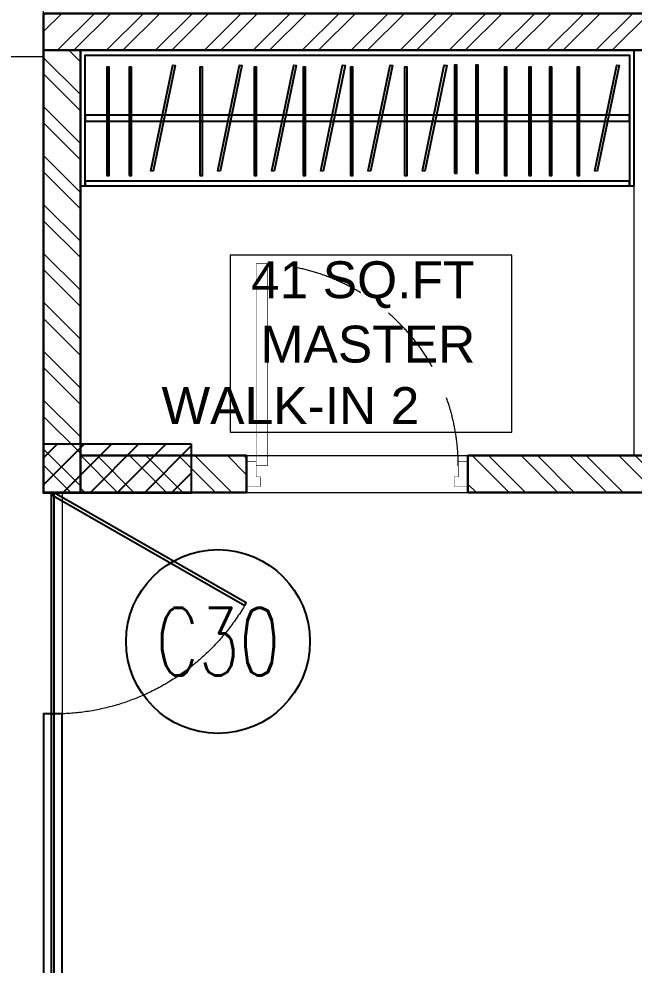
# Model space of a CAD drawing. Header units: inches. Extents: x 16106347 to 16308397, y -515360 to -420631.
# Drawn here: x 16181235 to 16183735, y -492543 to -488696 of the extents above; entities that cross this region are included whole.
import ezdxf
from ezdxf.enums import TextEntityAlignment as Align

# ---------------------------------------------------------------- set-up
doc = ezdxf.new("R2010")
doc.units = ezdxf.units.IN
doc.header["$LTSCALE"] = 1000
doc.header["$MEASUREMENT"] = 0
doc.linetypes.add('DASHED2', pattern=[0.375, 0.25, -0.125])
doc.linetypes.add('HIDDEN', pattern=[0.375, 0.25, -0.125])
for name, color, linetype, lineweight in [('$TD_AUDIT_GENERATED_(12FAFF)', 37, 'Continuous', 20), ('col', 1, 'Continuous', 35), ('dim', 251, 'Continuous', 9), ('Dimension', 18, 'Continuous', 5), ('DOOR', 251, 'Continuous', 20), ('GLASS', 140, 'Continuous', 25), ('HA', 253, 'Continuous', 5), ('HIDDEN', 253, 'HIDDEN', 9), ('WALL', 7, 'Continuous', 30)]:
    doc.layers.add(name, color=color, linetype=linetype, lineweight=lineweight)
for name, color, linetype in [('00', 252, 'Continuous'), ('FURINTURE', 37, 'Continuous'), ('S-COLUMN', 1, 'Continuous'), ('S-COLUMN CIRCLE', 9, 'Continuous'), ('S-COLUMN HATCH', 8, 'Continuous'), ('S-COLUMN NO', 2, 'Continuous'), ('TEXT', 7, 'Continuous')]:
    doc.layers.add(name, color=color, linetype=linetype)
doc.styles.add('ARIAL', font='ARIALN.TTF')
doc.styles.add('ROMANS', font='simplex.shx', dxfattribs={"width": 0.7})
pattern_1 = [(315, (20506.6113, -338876.8095), (-3.97747564, -3.97747564), []), (315, (20509.263, -338876.8095), (-3.97747564, -3.97747564), [])]

# ---------------------------------------------------------------- blocks, each defined once
blk = doc.blocks.new('800mm wide flush door')
at = {"layer": 'DOOR', "const_width": 2}
for points in [[(35, 75), (34.9, 805), (74.9, 805), (75, 75)], [(50, 35), (35, 34.9), (35, 89.9), (0, 89.9), (0, -0.1), (50, 0)], [(750, 35), (765, 35), (765, 90), (800, 90), (800, 0), (750, 0)]]:
    blk.add_lwpolyline(points, close=True, dxfattribs=at)
at = {"layer": 'DOOR', "linetype": 'DASHED2'}
blk.add_arc((32.9, 74.1), 732.1, 0.0672, 86.714, dxfattribs=at)
blk = doc.blocks.new('tuu65u')
at = {"layer": 'FURINTURE', "color": 250, "elevation": 0}
for points in [[(9.92, -21.04), (9.11, -21.04), (9.11, 2.96), (107.29, 2.96), (107.29, -21.04), (106.47, -21.04), (106.47, 2.14), (9.92, 2.14)], [(9.92, -20.22), (106.47, -20.22), (106.47, 2.14), (9.92, 2.14)], [(106.47, -9.58), (9.92, -9.58), (9.92, -8.49), (106.47, -8.49)], [(106.47, -21.04), (9.92, -21.04), (9.92, -20.22), (106.47, -20.22)]]:
    blk.add_lwpolyline(points, close=True, dxfattribs=at)
at = {"layer": 'FURINTURE', "color": 250}
for points in [[(15.63, -18.45), (16.06, -18.36), (12.18, 0.39), (11.76, 0.3), (15.63, -18.45)], [(37.18, -18.79), (36.74, -18.79), (36.74, 0.39), (37.18, 0.39), (37.18, -18.79)], [(40.99, -18.79), (40.55, -18.79), (40.55, 0.39), (40.99, 0.39), (40.99, -18.79)], [(46.22, -18.45), (46.65, -18.36), (42.77, 0.39), (42.35, 0.3), (46.22, -18.45)], [(49.8, -19.19), (49.37, -19.19), (49.37, 0), (49.8, 0), (49.8, -19.19)], [(55.83, -18.45), (56.25, -18.36), (52.38, 0.39), (51.95, 0.3), (55.83, -18.45)], [(64.25, -18.45), (64.68, -18.36), (60.8, 0.39), (60.37, 0.3), (64.25, -18.45)], [(72.93, -18.45), (73.36, -18.36), (69.48, 0.39), (69.05, 0.3), (72.93, -18.45)], [(76.51, -19.19), (76.07, -19.19), (76.07, 0), (76.51, 0), (76.51, -19.19)], [(82.54, -18.45), (82.96, -18.36), (79.09, 0.39), (78.66, 0.3), (82.54, -18.45)], [(94.38, -18.45), (94.81, -18.36), (90.93, 0.39), (90.51, 0.3), (94.38, -18.45)], [(19.21, -19.19), (18.78, -19.19), (18.78, 0), (19.21, 0), (19.21, -19.19)], [(24.11, -19.19), (23.67, -19.19), (23.67, 0), (24.11, 0), (24.11, -19.19)], [(27.8, -19.19), (27.36, -19.19), (27.36, 0), (27.8, 0), (27.8, -19.19)], [(32.1, -19.19), (31.67, -19.19), (31.67, 0), (32.1, 0), (32.1, -19.19)], [(59.41, -19.19), (58.97, -19.19), (58.97, 0), (59.41, 0), (59.41, -19.19)], [(67.83, -19.19), (67.4, -19.19), (67.4, 0), (67.83, 0), (67.83, -19.19)], [(86.12, -19.19), (85.68, -19.19), (85.68, 0), (86.12, 0), (86.12, -19.19)]]:
    blk.add_lwpolyline(points, dxfattribs=at)
at = {"layer": 'FURINTURE', "color": 250, "elevation": 0}
for points in [[(98.67, -19.19), (98.24, -19.19), (98.24, 0), (98.67, 0), (98.67, -19.19)], [(102.63, -19.19), (102.19, -19.19), (102.19, 0), (102.63, 0), (102.63, -19.19)]]:
    blk.add_lwpolyline(points, dxfattribs=at)
blk = doc.blocks.new('GLASSFACADE')
at = {"layer": 'DOOR', "linetype": 'DASHED2'}
blk.add_arc((356622.85, -8738.37), 35.97, 209.851, 270.7966, dxfattribs=at)
at = {"layer": 'FURINTURE', "color": 7}
blk.add_lwpolyline([(356621.6, -8774.34), (356624.6, -8774.34), (356624.6, -8906.4), (356621.6, -8906.4)], close=True, dxfattribs=at)
at = {"layer": 'GLASS'}
for points in [[(356622.85, -8738.37), (356623.1, -8738.8), (356591.9, -8756.71), (356591.65, -8756.27)], [(356622.85, -8738.37), (356623.35, -8738.37), (356623.35, -8774.34), (356622.85, -8774.34)], [(356622.85, -8774.34), (356623.35, -8774.34), (356623.35, -8906.4), (356622.85, -8906.4)]]:
    blk.add_lwpolyline(points, close=True, dxfattribs=at)
blk = doc.blocks.new('COLUMN')
at = {"layer": 'HIDDEN', "color": 251, "elevation": 0}
blk.add_lwpolyline([(357382.56, -8849.48), (357246.57, -8849.48), (357246.57, -8857.52), (357382.56, -8857.52)], close=True, dxfattribs=at)
blk = doc.blocks.new('zw$8369')
at = {"layer": 'HA'}
h = blk.add_hatch(dxfattribs=at)
h.set_pattern_fill('ANSI32', color=251, scale=15, angle=360, style=0)
h.set_pattern_definition([(45, (20506.6113, 338131.157), (-3.97747564, 3.97747564), []), (45, (20509.263, 338131.157), (-3.97747564, 3.97747564), [])])
h.paths.add_polyline_path([(-691.62, -246.86), (-469.62, -246.86), (-469.62, -252.86), (-691.62, -252.86)])
h = blk.add_hatch(dxfattribs=at)
h.set_pattern_fill('ANSI32', color=251, scale=15, angle=180, style=0)
h.set_pattern_definition([(135, (-360674.7245, -9463.2994), (3.97747564, 3.97747564), []), (135, (-360677.376, -9463.2994), (3.97747564, 3.97747564), [])])
h.paths.add_polyline_path([(-691.63, -324.79), (-691.63, -252.86), (-685.63, -252.86), (-685.63, -324.79)])
h = blk.add_hatch(dxfattribs=at)
h.set_pattern_fill('ANSI32', color=251, scale=15, style=0)
h.set_pattern_definition(pattern_1)
h.paths.add_polyline_path([(-658.63, -324.79), (-685.63, -324.79), (-685.63, -318.79), (-658.63, -318.79)])
h = blk.add_hatch(dxfattribs=at)
h.set_pattern_fill('ANSI32', color=251, scale=15, style=0)
h.set_pattern_definition(pattern_1)
h.paths.add_polyline_path([(-469.63, -324.79), (-622.63, -324.79), (-622.63, -318.79), (-469.63, -318.79)])
at = {"layer": 'dim', "color": 251, "elevation": 0}
for points in [[(-595.62, -252.86), (-685.63, -252.86), (-685.63, -318.79), (-595.62, -318.79)], [(-688.63, -492.79), (-469.63, -492.79), (-469.63, -324.86), (-688.63, -324.86)]]:
    blk.add_lwpolyline(points, close=True, dxfattribs=at)
at = {"layer": 'Dimension', "color": 251, "elevation": 0}
blk.add_lwpolyline([(-661.3, -314.95), (-615.48, -314.95), (-615.48, -286.18), (-661.3, -286.18)], close=True, dxfattribs=at)
at = {"layer": 'WALL', "color": 251, "elevation": 0}
for points in [[(-691.62, -246.86), (-469.62, -246.86), (-469.62, -252.86), (-691.62, -252.86)], [(-685.63, -252.86), (-685.63, -324.79), (-691.63, -324.79), (-691.63, -252.86)], [(-658.63, -324.79), (-685.63, -324.79), (-685.63, -318.79), (-658.63, -318.79)], [(-469.63, -324.79), (-622.63, -324.79), (-622.63, -318.79), (-469.63, -318.79)]]:
    blk.add_lwpolyline(points, close=True, dxfattribs=at)
at = {"layer": '$TD_AUDIT_GENERATED_(12FAFF)', "color": 251, "linetype": 'Continuous', "xscale": 0.04499970686275201, "yscale": 0.04499970686275201, "zscale": 0.04499970686275201, "rotation": 359.9918171426538}
blk.add_blockref('800mm wide flush door', (-658.63, -323.81, 0), dxfattribs=at)
at = {"layer": 'col', "color": 251, "rotation": 360}
blk.add_blockref('COLUMN', (-358074.19, 8603.64, 0), dxfattribs=at)
at = {"layer": 'Dimension', "color": 251, "xscale": -1}
blk.add_blockref('GLASSFACADE', (355932.97, 8413.54, 0), dxfattribs=at)
at = {"layer": 'FURINTURE', "color": 251, "xscale": -0.9166666666666666, "yscale": 0.9166666666666666, "zscale": 0.9166666666666666}
blk.add_blockref('tuu65u', (-587.27, -255.64, 0), dxfattribs=at)
at = {"layer": 'TEXT', "color": 251, "char_height": 6, "attachment_point": 7, "style": 'ARIAL'}
for s, insert, width in [('{\\fArial|b0|i0|c0|p34;\\W9.41293; }{\\fArial|b0|i0|c0|p34;\\C1;41 SQ.FT}', (-679.82, -294.83, 0), 80.1115), ('{\\fArial|b0|i0|c0|p34;\\W6.91163; }{\\fArial|b0|i0|c0|p34;\\C1;MASTER }{\\fArial|b0|i0|c0|p34;\\W6.91163; }{\\fArial|b0|i0|c0|p34;\\C1;WALK-IN 2}', (-672.45, -313.65, 0), 67.6348)]:
    blk.add_mtext(s, dxfattribs=dict(at, insert=insert, width=width))

msp = doc.modelspace()

# ---------------------------------------------------------------- hatches: boundary and pattern name
at = {"layer": 'S-COLUMN HATCH'}
h = msp.add_hatch(dxfattribs=at)
h.set_pattern_fill('ANSI31', color=256, scale=625, angle=360, style=0)
h.set_pattern_definition([(45, (15444549.03, -526678.024), (-55.242717, 55.242717), [])])
h.paths.add_polyline_path([(16181335, -490423.8), (16181335, -490623.8), (16181935, -490623.8), (16181935, -490423.8)])

# ---------------------------------------------------------------- linework, layer by layer
at = {"layer": 'S-COLUMN', "ltscale": 5, "elevation": 0}
msp.add_lwpolyline([(16181935, -490423.8), (16181935, -490623.8), (16181335, -490623.8), (16181335, -490423.8)], close=True, dxfattribs=at)
at = {"layer": 'S-COLUMN CIRCLE'}
msp.add_circle((16182044.2, -491227.6, 0), 373.6, dxfattribs=at)

# ---------------------------------------------------------------- block references
at = {"layer": '00', "color": 1, "linetype": 'Continuous', "xscale": 25, "yscale": 25, "zscale": 25}
msp.add_blockref('zw$8369', (16198625.9, -482502.1, 0), dxfattribs=at)

# ---------------------------------------------------------------- texts
at = {"layer": 'S-COLUMN NO', "style": 'ROMANS', "width": 0.7}
msp.add_text('C30', height=275, dxfattribs=at).set_placement((16182044.2, -491227.6, 0), align=Align.MIDDLE)

doc.saveas('drawing.dxf')
